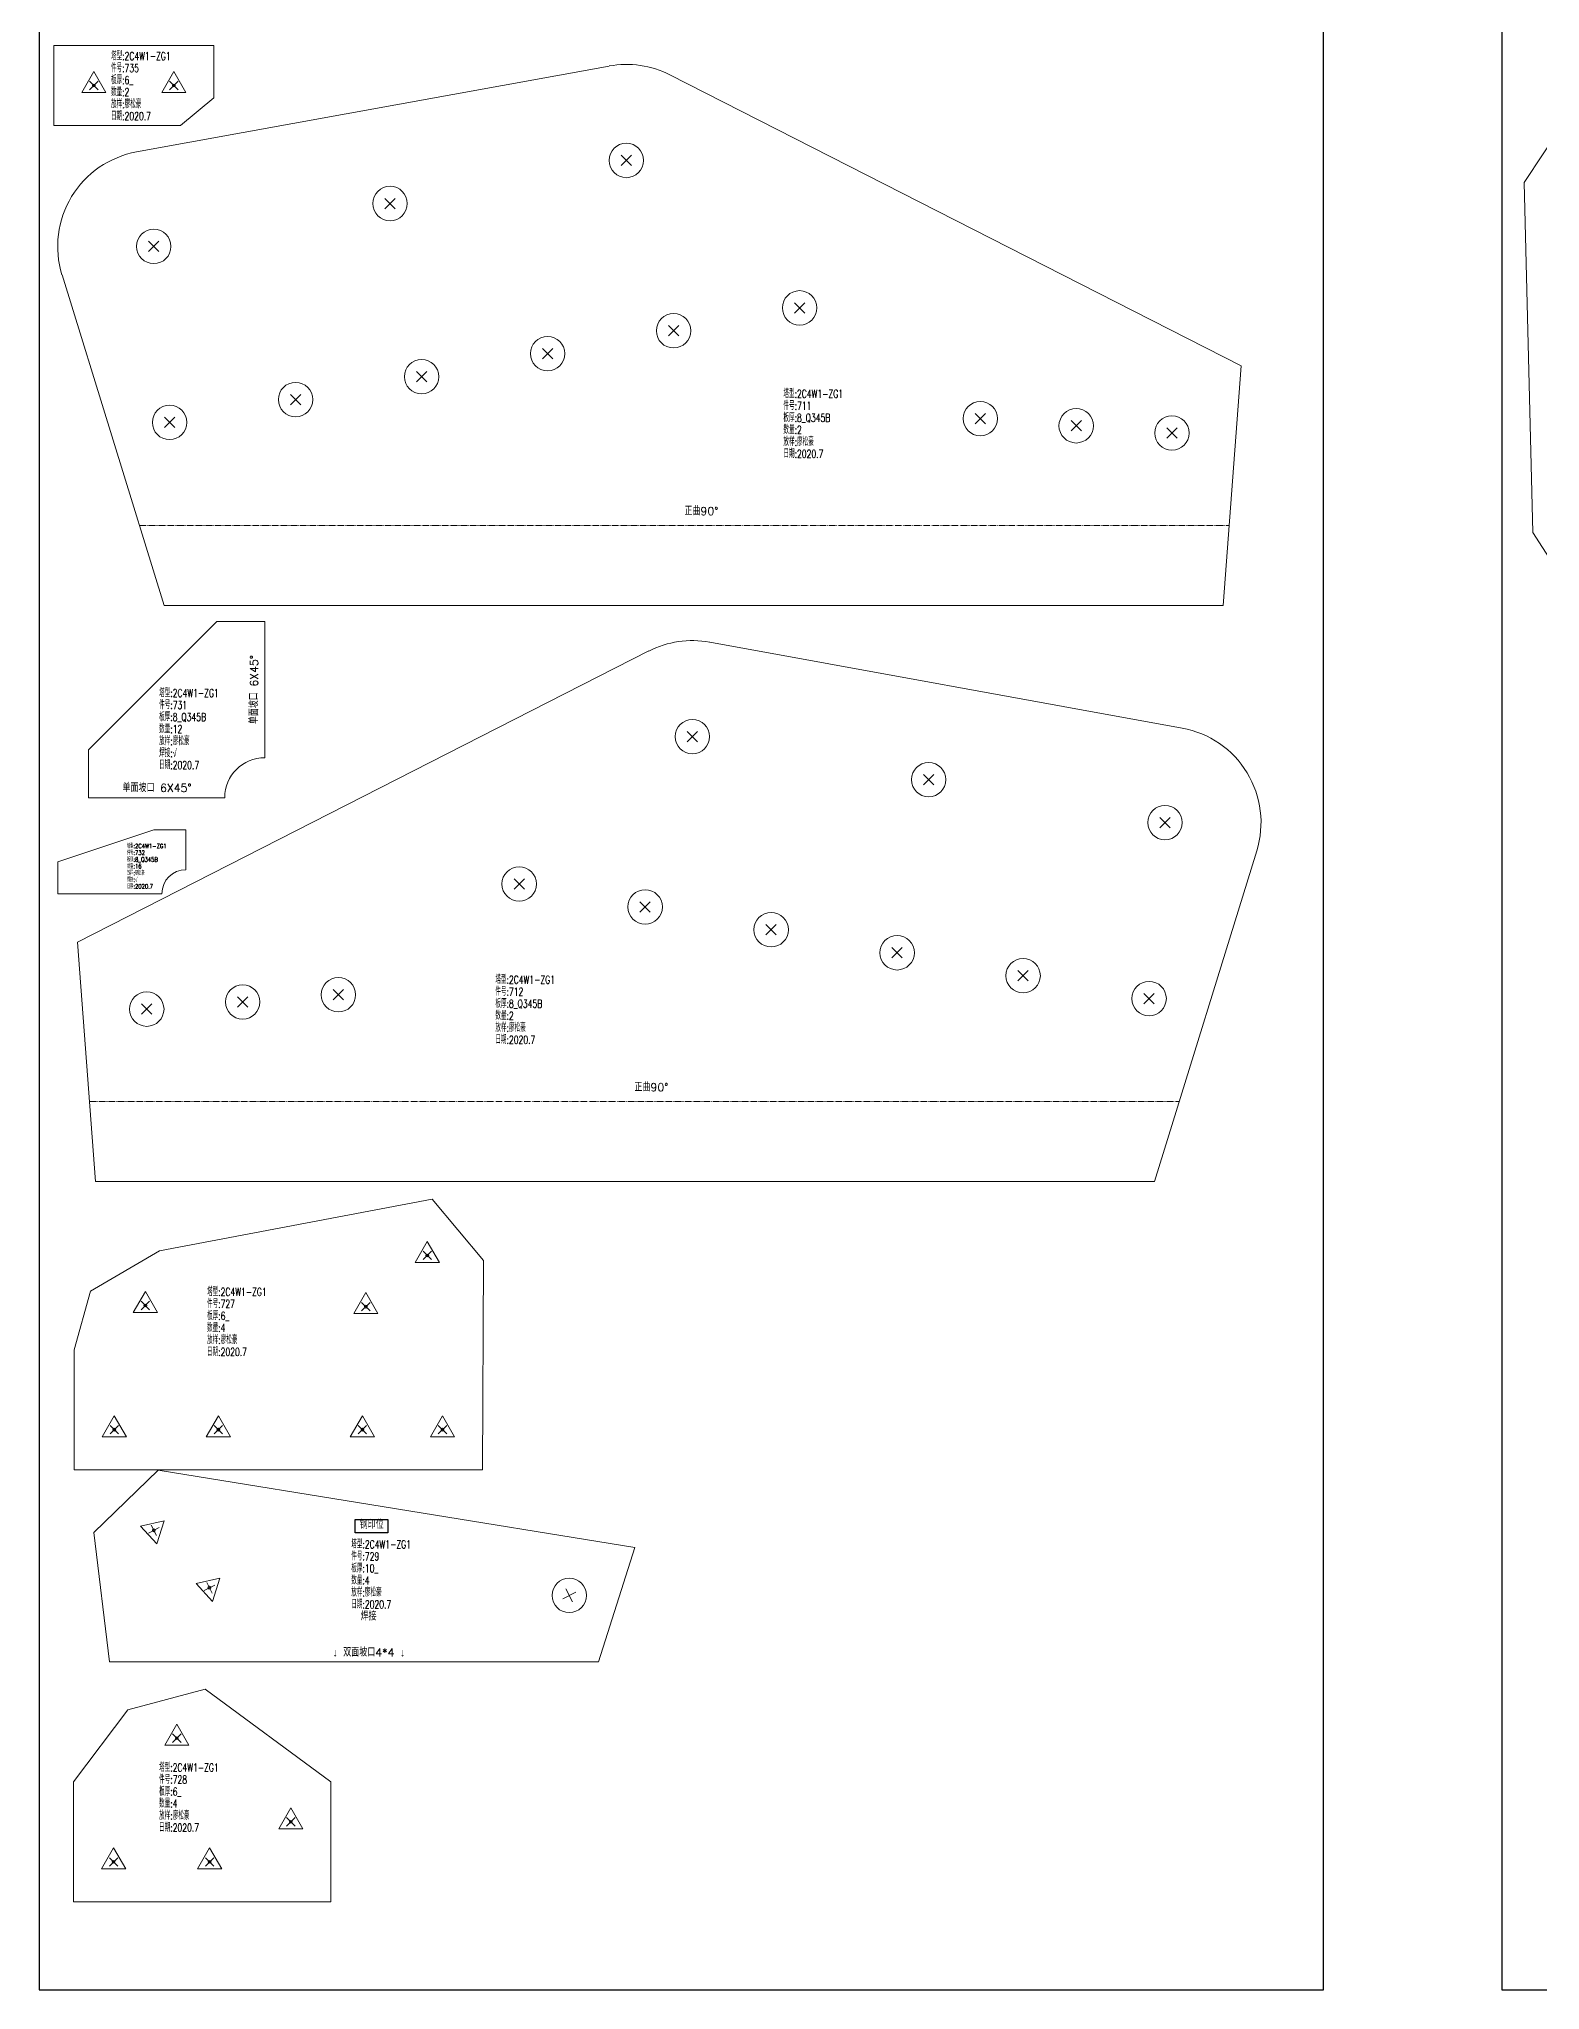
# Model space of a CAD drawing. Extents: x 154981 to 165753, y -86801 to -82885.
# Drawn here: x 156384 to 157321, y -86801 to -85582 of the extents above; entities that cross this region are included whole.
import ezdxf
from ezdxf.enums import TextEntityAlignment as Align

# ---------------------------------------------------------------- set-up
doc = ezdxf.new("R2010")
doc.units = 0
doc.header["$MEASUREMENT"] = 0
doc.linetypes.add('制弯线', pattern=[5.9, 4, -0.5, 0.2, -0.5, 0.2, -0.5])
doc.layers.get('0').update_dxf_attribs({"linetype": 'CONTINUOUS', "lineweight": 25})
for name, color, linetype, lineweight in [('1', 7, 'CONTINUOUS', 25), ('2', 7, 'CONTINUOUS', 25), ('5', 7, 'CONTINUOUS', 25)]:
    doc.layers.add(name, color=color, linetype=linetype, lineweight=lineweight)
doc.styles.get("Standard").update_dxf_attribs({"font": 'simplex.shx', "width": 0.7, "height": 3, "bigfont": 'gbhzfs.shx'})

# ---------------------------------------------------------------- blocks, each defined once
blk = doc.blocks.new('板孔21.5')
at = {"layer": '5', "color": 7, "linetype": 'Continuous', "lineweight": 13}
for p, q in [((-0.3, -0.3), (0.3, 0.3)), ((0.3, -0.3), (-0.3, 0.3))]:
    blk.add_line(p, q, dxfattribs=at)
blk.add_circle((0, 0), 1, dxfattribs=at)
blk = doc.blocks.new('PLKM_81f0abd7-2c87-4a85-8b98-15bc5327cfb9', base_point=(156827.1, -87265.7))
at = {"layer": '1', "color": 7, "linetype": 'Continuous', "lineweight": 18}
for p, q in [((156694.8, -87097.6), (156399.7, -87151.3)), ((157089.7, -87285), (156732.8, -87103.1)), ((156353.1, -87228), (156417, -87434.7)), ((157078.4, -87434.7), (157089.7, -87285)), ((156417, -87434.7), (157078.4, -87434.7))]:
    blk.add_line(p, q, dxfattribs=at)
for centre, start, end in [((156705.6, -87156.6), 62.9892, 100.3195), ((156410.4, -87210.3), 100.3195, 197.1728)]:
    blk.add_arc(centre, 60, start, end, dxfattribs=at)
at = {"layer": '2', "color": 190, "linetype": '制弯线', "lineweight": 13}
blk.add_line((156401.5, -87384.7), (157082.2, -87384.7), dxfattribs=at)
at = {"layer": '1', "color": 7, "linetype": 'Continuous', "lineweight": 13, "xscale": 10.75, "yscale": 10.75, "zscale": 10.75}
for p in [(156705.6, -87156.6), (156558, -87183.5), (156410.4, -87210.3), (156813.8, -87248.7), (156735.1, -87263), (156656.4, -87277.3), (156577.7, -87291.7), (156499, -87306), (156926.7, -87317.9), (156420.3, -87320.3), (156986.6, -87322.4), (157046.4, -87326.9)]:
    blk.add_blockref('板孔21.5', p, dxfattribs=at)
at = {"layer": '1', "color": 7, "linetype": 'Continuous', "lineweight": 13, "insert": (156803.7, -87299.9), "char_height": 5, "width": 500, "attachment_point": 1, "line_spacing_factor": 0.9}
blk.add_mtext('塔型:2C4W1-ZG1\\P件号:711\\P板厚:8_Q345B\\P数量:2\\P放样:廖松豪\\P日期:2020.7', dxfattribs=at)
at = {"layer": '2', "color": 7, "linetype": 'Continuous', "lineweight": 13}
blk.add_text('正曲90%%d', height=5, dxfattribs=at).set_placement((156741.9, -87379.7), align=Align.BOTTOM_LEFT)
blk = doc.blocks.new('PLKM_03e4a439-b628-44e3-be39-2fe61f24510d', base_point=(157670.1, -87265.7))
at = {"layer": '1', "color": 7, "linetype": 'Continuous', "lineweight": 18}
for p, q in [((157979.6, -87151.3), (157684.5, -87097.6)), ((157646.5, -87103.1), (157289.7, -87285)), ((157962.3, -87434.7), (158026.2, -87228)), ((157289.7, -87285), (157300.9, -87434.7)), ((157300.9, -87434.7), (157962.3, -87434.7))]:
    blk.add_line(p, q, dxfattribs=at)
for centre, start, end in [((157673.7, -87156.6), 79.6805, 117.0108), ((157968.9, -87210.3), 342.8272, 79.6805)]:
    blk.add_arc(centre, 60, start, end, dxfattribs=at)
at = {"layer": '2', "color": 190, "linetype": '制弯线', "lineweight": 13}
blk.add_line((157297.2, -87384.7), (157977.8, -87384.7), dxfattribs=at)
at = {"layer": '1', "color": 7, "linetype": 'Continuous', "lineweight": 13, "xscale": 10.75, "yscale": 10.75, "zscale": 10.75}
for p in [(157673.7, -87156.6), (157821.3, -87183.5), (157968.9, -87210.3), (157565.5, -87248.7), (157644.2, -87263), (157722.9, -87277.3), (157801.6, -87291.7), (157880.3, -87306), (157452.6, -87317.9), (157332.9, -87326.9), (157392.8, -87322.4), (157959, -87320.3)]:
    blk.add_blockref('板孔21.5', p, dxfattribs=at)
at = {"layer": '1', "color": 7, "linetype": 'Continuous', "lineweight": 13, "insert": (157550.6, -87306), "char_height": 5, "width": 500, "attachment_point": 1, "line_spacing_factor": 0.9}
blk.add_mtext('塔型:2C4W1-ZG1\\P件号:712\\P板厚:8_Q345B\\P数量:2\\P放样:廖松豪\\P日期:2020.7', dxfattribs=at)
at = {"layer": '2', "color": 7, "linetype": 'Continuous', "lineweight": 13}
blk.add_text('正曲90%%d', height=5, dxfattribs=at).set_placement((157637.5, -87379.7), align=Align.BOTTOM_LEFT)
blk = doc.blocks.new('板孔17.5')
at = {"layer": '5', "color": 7, "linetype": 'Continuous', "lineweight": 13}
for p, q in [((0, 1), (-0.866, -0.5)), ((-0.3, -0.3), (0.3, 0.3)), ((0.3, -0.3), (-0.3, 0.3)), ((0.866, -0.5), (0, 1)), ((-0.866, -0.5), (0.866, -0.5))]:
    blk.add_line(p, q, dxfattribs=at)
at = {"layer": '5', "color": 7, "linetype": 'Continuous', "lineweight": 0}
blk.add_circle((0, 0), 0.1, dxfattribs=at)
blk = doc.blocks.new('PLKM_edf77bc5-b870-4145-b1ca-fb3c5306765f', base_point=(158520.4, -87350.2))
at = {"layer": '1', "color": 7, "linetype": 'Continuous', "lineweight": 18}
for p, q in [((158452.5, -87265.6), (158282.2, -87297.9)), ((158484.6, -87304), (158452.5, -87265.6)), ((158282.2, -87297.9), (158239.1, -87323.2)), ((158483.9, -87434.7), (158484.6, -87304)), ((158239.1, -87323.2), (158228.9, -87359.7)), ((158228.9, -87359.7), (158228.9, -87434.7)), ((158228.9, -87434.7), (158483.9, -87434.7))]:
    blk.add_line(p, q, dxfattribs=at)
at = {"layer": '1', "color": 7, "linetype": 'Continuous', "lineweight": 13, "xscale": 8.75, "yscale": 8.75, "zscale": 8.75}
for p in [(158449.4, -87300.8), (158273.3, -87332.1), (158411, -87332.8), (158253.9, -87409.7), (158318.9, -87409.7), (158408.9, -87409.7), (158458.9, -87409.7)]:
    blk.add_blockref('板孔17.5', p, dxfattribs=at)
at = {"layer": '1', "color": 7, "linetype": 'Continuous', "lineweight": 13, "insert": (158311.8, -87321.1), "char_height": 5, "width": 500, "attachment_point": 1, "line_spacing_factor": 0.9}
blk.add_mtext('塔型:2C4W1-ZG1\\P件号:727\\P板厚:6_\\P数量:4\\P放样:廖松豪\\P日期:2020.7', dxfattribs=at)
blk = doc.blocks.new('PLKM_a12afc35-d893-4379-8c99-cc264fe223b9', base_point=(158961.3, -87368.3))
at = {"layer": '1', "color": 7, "linetype": 'Continuous', "lineweight": 18}
for p, q in [((158766.9, -87301.8), (158718.6, -87314.6)), ((158845.3, -87359.7), (158766.9, -87301.8)), ((158718.6, -87314.6), (158684.6, -87359.7)), ((158684.6, -87359.7), (158684.6, -87434.7)), ((158845.3, -87434.7), (158845.3, -87359.7)), ((158684.6, -87434.7), (158845.3, -87434.7))]:
    blk.add_line(p, q, dxfattribs=at)
at = {"layer": '1', "color": 7, "linetype": 'Continuous', "lineweight": 13, "xscale": 8.75, "yscale": 8.75, "zscale": 8.75}
for p in [(158749.1, -87332.4), (158820.3, -87384.7), (158709.6, -87409.7), (158769.6, -87409.7)]:
    blk.add_blockref('板孔17.5', p, dxfattribs=at)
at = {"layer": '1', "color": 7, "linetype": 'Continuous', "lineweight": 13, "insert": (158738, -87348.3), "char_height": 5, "width": 500, "attachment_point": 1, "line_spacing_factor": 0.9}
blk.add_mtext('塔型:2C4W1-ZG1\\P件号:728\\P板厚:6_\\P数量:4\\P放样:廖松豪\\P日期:2020.7', dxfattribs=at)
blk = doc.blocks.new('PLKM_da3d0421-87a0-4b6b-b347-b81c6ff0a36d', base_point=(159298, -87371))
at = {"color": 3, "linetype": 'Continuous'}
blk.add_lwpolyline([(159130.9, -87341.8), (159151.3, -87341.8), (159151.3, -87350.2), (159130.9, -87350.2)], close=True, dxfattribs=at)
at = {"layer": '1', "color": 7, "linetype": 'Continuous', "lineweight": 18}
for p, q in [((159007.9, -87311.1), (158967.6, -87350)), ((159305.6, -87359.3), (159007.9, -87311.1)), ((158967.6, -87350), (158977.5, -87430.8)), ((159282.9, -87430.8), (159305.6, -87359.3)), ((158977.5, -87430.8), (159282.9, -87430.8))]:
    blk.add_line(p, q, dxfattribs=at)
at = {"layer": '1', "color": 7, "linetype": 'Continuous', "lineweight": 13}
for name, p, xscale, yscale, zscale, rotation in [('板孔17.5', (159005.1, -87348.6), 8.75, 8.75, 8.75, 72.34744056012161), ('板孔17.5', (159039.8, -87384.5), 8.75, 8.75, 8.75, 72.34744056012161), ('板孔21.5', (159264.6, -87389.3), 10.75, 10.75, 10.75, 72.34744056012163)]:
    blk.add_blockref(name, p, dxfattribs=dict(at, xscale=xscale, yscale=yscale, zscale=zscale, rotation=rotation))
at = {"layer": '1', "color": 6, "linetype": 'Continuous', "lineweight": 13}
for s, p in [('钢印位', (159141.2, -87349.1)), ('焊接', (159139.2, -87406.4))]:
    blk.add_text(s, height=5, dxfattribs=at).set_placement(p, align=Align.BOTTOM_CENTER)
at = {"layer": '1', "color": 7, "linetype": 'Continuous', "lineweight": 13}
blk.add_text('↓ 双面坡口4*4 ↓', height=5, dxfattribs=at).set_placement((159139.4, -87428.9), align=Align.BOTTOM_CENTER)
at = {"layer": '1', "color": 7, "linetype": 'Continuous', "lineweight": 13, "insert": (159128.4, -87354.9), "char_height": 5, "width": 500, "attachment_point": 1, "line_spacing_factor": 0.9}
blk.add_mtext('塔型:2C4W1-ZG1\\P件号:729\\P板厚:10_\\P数量:4\\P放样:廖松豪\\P日期:2020.7', dxfattribs=at)
blk = doc.blocks.new('PLKM_a86e537f-aa2d-4a38-a26c-6c9a310cc3a6', base_point=(159684.9, -87379.7))
at = {"layer": '1', "color": 7, "linetype": 'Continuous', "lineweight": 18}
for p, q in [((159492.9, -87324.7), (159412.9, -87404.7)), ((159522.9, -87324.7), (159492.9, -87324.7)), ((159522.9, -87409.7), (159522.9, -87324.7)), ((159412.9, -87404.7), (159412.9, -87434.7)), ((159412.9, -87434.7), (159497.9, -87434.7))]:
    blk.add_line(p, q, dxfattribs=at)
blk.add_arc((159522.9, -87434.7), 25, 90, 180, dxfattribs=at)
at = {"layer": '1', "color": 7, "linetype": 'Continuous', "lineweight": 13}
blk.add_text('单面坡口 6X45%%D', height=5, rotation=90, dxfattribs=at).set_placement((159520.2, -87367.2), align=Align.BOTTOM_CENTER)
blk.add_text('单面坡口 6X45%%D', height=5, dxfattribs=at).set_placement((159455.6, -87432.6), align=Align.BOTTOM_CENTER)
at = {"layer": '1', "color": 7, "linetype": 'Continuous', "lineweight": 13, "insert": (159456.9, -87366.8), "char_height": 5, "width": 500, "attachment_point": 1, "line_spacing_factor": 0.9}
blk.add_mtext('塔型:2C4W1-ZG1\\P件号:731\\P板厚:8_Q345B\\P数量:12\\P放样:廖松豪\\P焊接:√\\P日期:2020.7', dxfattribs=at)
blk = doc.blocks.new('PLKM_22cbf568-09a0-4f9c-914b-2b100b134e95', base_point=(159884.5, -87414.7))
at = {"layer": '1', "color": 7, "linetype": 'Continuous', "lineweight": 18}
for p, q in [((159782.9, -87394.7), (159722.9, -87414.7)), ((159802.9, -87394.7), (159782.9, -87394.7)), ((159802.9, -87419.7), (159802.9, -87394.7)), ((159722.9, -87414.7), (159722.9, -87434.7)), ((159722.9, -87434.7), (159787.9, -87434.7))]:
    blk.add_line(p, q, dxfattribs=at)
blk.add_arc((159802.9, -87434.7), 15, 90, 180, dxfattribs=at)
at = {"layer": '1', "color": 7, "linetype": 'Continuous', "lineweight": 13, "insert": (159766.2, -87403.5), "char_height": 2.8, "width": 280, "attachment_point": 1, "line_spacing_factor": 0.9}
blk.add_mtext('塔型:2C4W1-ZG1\\P件号:732\\P板厚:8_Q345B\\P数量:16\\P放样:廖松豪\\P焊接:√\\P日期:2020.7', dxfattribs=at)
blk = doc.blocks.new('PLKM_1f6ddc81-ab9c-4d13-a606-88e2e3b83e16', base_point=(160270.8, -87409.7))
at = {"layer": '1', "color": 7, "linetype": 'Continuous', "lineweight": 18}
for p, q in [((160102.9, -87384.7), (160002.9, -87384.7)), ((160002.9, -87384.7), (160002.9, -87434.7)), ((160102.9, -87417.4), (160102.9, -87384.7)), ((160082.1, -87434.7), (160102.9, -87417.4)), ((160002.9, -87434.7), (160082.1, -87434.7))]:
    blk.add_line(p, q, dxfattribs=at)
at = {"layer": '1', "color": 7, "linetype": 'Continuous', "lineweight": 13, "xscale": 8.75, "yscale": 8.75, "zscale": 8.75}
for p in [(160027.9, -87409.7), (160077.9, -87409.7)]:
    blk.add_blockref('板孔17.5', p, dxfattribs=at)
at = {"layer": '1', "color": 7, "linetype": 'Continuous', "lineweight": 13, "insert": (160038.6, -87388.8), "char_height": 5, "width": 500, "attachment_point": 1, "line_spacing_factor": 0.9}
blk.add_mtext('塔型:2C4W1-ZG1\\P件号:735\\P板厚:6_\\P数量:2\\P放样:廖松豪\\P日期:2020.7', dxfattribs=at)
blk = doc.blocks.new('PLKM_80c3d0de-e023-43a3-91a7-ceb07e9102ff', base_point=(165193, -88246.8))
at = {"color": 3, "linetype": 'Continuous'}
blk.add_lwpolyline([(165067.1, -88407.4), (165087.6, -88407.4), (165087.6, -88415.8), (165067.1, -88415.8)], close=True, dxfattribs=at)
at = {"layer": '1', "color": 7, "linetype": 'Continuous', "lineweight": 18}
for p, q in [((164877.7, -88057.9), (164822.4, -88141.2)), ((165280.6, -88057.9), (164877.7, -88057.9)), ((165335.9, -88141.2), (165280.6, -88057.9)), ((164822.4, -88141.2), (164827.8, -88360.1)), ((165330.5, -88360.1), (165335.9, -88141.2)), ((164827.8, -88360.1), (164876.6, -88435.7)), ((165281.7, -88435.7), (165330.5, -88360.1)), ((164876.6, -88435.7), (165281.7, -88435.7))]:
    blk.add_line(p, q, dxfattribs=at)
at = {"layer": '1', "color": 7, "linetype": 'Continuous', "lineweight": 13, "xscale": 10.75, "yscale": 10.75, "zscale": 10.75}
for p in [(164875, -88116.1), (165283.3, -88116.1), (164925, -88149.3), (165233.3, -88149.3), (164919.2, -88251.6), (164999.2, -88251.6), (165079.2, -88251.6), (165159.2, -88251.6), (165239.2, -88251.6), (164927.9, -88349.1), (165230.5, -88349.1), (164877.4, -88381.6), (165280.9, -88381.6)]:
    blk.add_blockref('板孔21.5', p, dxfattribs=at)
at = {"layer": '1', "color": 6, "linetype": 'Continuous', "lineweight": 13}
blk.add_text('钢印位', height=5, dxfattribs=at).set_placement((165077.4, -88414.7), align=Align.BOTTOM_CENTER)
at = {"layer": '1', "color": 7, "linetype": 'Continuous', "lineweight": 13, "insert": (165063.6, -88349.5), "char_height": 5, "width": 500, "attachment_point": 1, "line_spacing_factor": 0.9}
blk.add_mtext('塔型:2C4W1-ZG1\\P件号:1333\\P板厚:8_Q345B\\P数量:2\\P放样:廖松豪\\P焊接:√\\P日期:2020.7', dxfattribs=at)

msp = doc.modelspace()

# ---------------------------------------------------------------- linework, layer by layer
at = {"color": 3, "linetype": 'Continuous'}
for points in [[(156383.92357, -85571.357), (156383.92357, -86801.357), (157186.27285, -86801.357), (157186.27285, -85571.357)], [(157297.75925, -85571.357), (157297.75925, -86801.357), (159077.49628, -86801.357), (159077.49628, -85571.357)]]:
    msp.add_lwpolyline(points, close=True, dxfattribs=at)

# ---------------------------------------------------------------- block references
for name, p in [('PLKM_1f6ddc81-ab9c-4d13-a606-88e2e3b83e16', (156661.03794, -85611.357)), ('PLKM_80c3d0de-e023-43a3-91a7-ceb07e9102ff', (157682.14025, -85777.44663)), ('PLKM_81f0abd7-2c87-4a85-8b98-15bc5327cfb9', (156872.28403, -85767.2787)), ('PLKM_a86e537f-aa2d-4a38-a26c-6c9a310cc3a6', (156686.9269, -86001.357)), ('PLKM_03e4a439-b628-44e3-be39-2fe61f24510d', (156788.44129, -86127.2787)), ('PLKM_22cbf568-09a0-4f9c-914b-2b100b134e95', (156557.2427, -86096.357)), ('PLKM_edf77bc5-b870-4145-b1ca-fb3c5306765f', (156697.44352, -86391.77422)), ('PLKM_da3d0421-87a0-4b6b-b347-b81c6ff0a36d', (156748.54378, -86536.51135)), ('PLKM_a12afc35-d893-4379-8c99-cc264fe223b9', (156682.19185, -86679.90608))]:
    msp.add_blockref(name, p, dxfattribs=at)

doc.saveas('drawing.dxf')
